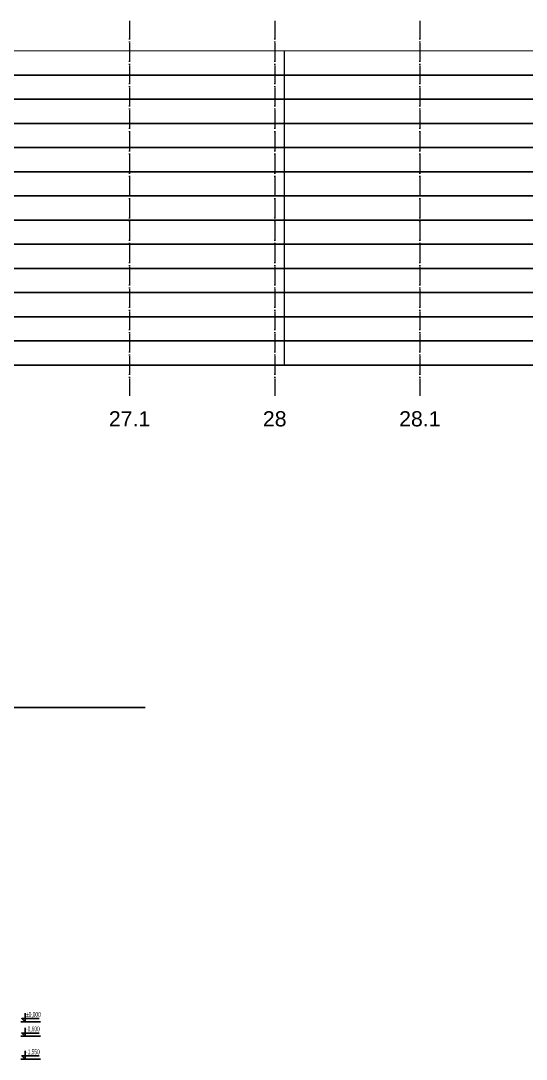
# Model space of a CAD drawing. Header units: millimetres. Extents: x 325046 to 1268204, y 1875583 to 2761998.
# Drawn here: x 1019580 to 1040476, y 2381973 to 2424943 of the extents above; entities that cross this region are included whole.
import ezdxf
from ezdxf.enums import TextEntityAlignment as Align

# ---------------------------------------------------------------- set-up
doc = ezdxf.new("R2010")
doc.units = ezdxf.units.MM
doc.header["$LTSCALE"] = 100
doc.linetypes.add('ACAD_ISO10W100', pattern=[18.5, 12, -3, 0.5, -3])
for name, color, linetype in [('FASÁDY kresba', 7, 'Continuous'), ('KOTY', 2, 'Continuous'), ('kóty 100', 5, 'Continuous')]:
    doc.layers.add(name, color=color, linetype=linetype)
doc.layers.add('Objekty - osy', color=5, linetype='ACAD_ISO10W100', lineweight=20)
doc.layers.add('Popis OS', color=7, linetype='Continuous', true_color=0xbd0a5d)
doc.styles.add('ARIL-TENKÝ', font='arial.ttf')

msp = doc.modelspace()

# ---------------------------------------------------------------- hatches: boundary and pattern name
at = {"layer": 'FASÁDY kresba'}
h = msp.add_hatch(dxfattribs=at)
h.set_pattern_fill('_USER', color=256, scale=1000, angle=540, pattern_type=0)
h.set_pattern_definition([(180, (21851.4, -268302.6), (-4e-13, -1000), [])])
h.paths.add_polyline_path([(1018473.7, 2423697.4), (1018473.7, 2410697.4), (1078473.7, 2410697.4), (1078473.7, 2423696.4), (1066668.7, 2423696.4), (1066668.7, 2423697.4)])

# ---------------------------------------------------------------- linework, layer by layer
at = {"layer": 'FASÁDY kresba', "ltscale": 20, "const_width": 50}
for points in [[(1078473.7, 2410697.4), (1078473.7, 2423697.4), (1018473.7, 2423697.4)], [(1030473.7, 2410697.2), (1030473.7, 2423697.4)], [(754078.7, 2409597.3), (765528.5, 2409597.2), (766628.6, 2410697.1), (831648.5, 2410694.5), (832748.5, 2409597.2), (909528.3, 2409594), (910628.7, 2410696.2), (922079.2, 2410696.3), (922629.2, 2410196.3), (933529.2, 2410196.3), (934079.2, 2409596.3), (993534.3, 2409596.3), (994628.5, 2410697.4), (1084409.1, 2410697.4)]]:
    msp.add_lwpolyline(points, dxfattribs=at)
at = {"layer": 'KOTY'}
for p, q in [((1019581, 2383523.1), (1020390.5, 2383523.1)), ((1019581, 2382923.1), (1020390.5, 2382923.1)), ((1019581, 2381973.1), (1020390.5, 2381973.1))]:
    msp.add_line(p, q, dxfattribs=at)
at = {"layer": 'KOTY', "flags": 128}
for points in [[(1019755.7, 2383874), (1019755.7, 2383523.1), (1019620.7, 2383658.1), (1020345.7, 2383658.1)], [(1019755.7, 2383274), (1019755.7, 2382923.1), (1019620.7, 2383058.1), (1020345.7, 2383058.1)], [(1019755.7, 2382324), (1019755.7, 2381973.1), (1019620.7, 2382108.1), (1020345.7, 2382108.1)]]:
    msp.add_lwpolyline(points, dxfattribs=at)
at = {"layer": 'kóty 100'}
msp.add_line((1024720.1, 2396523.1), (705683.7, 2396523.1), dxfattribs=at)
at = {"layer": 'Objekty - osy', "ltscale": 0.5}
for p, q in [((1024078.7, 2424942.9), (1024078.7, 2409404.4)), ((1024078.7, 2424817.2), (1024078.7, 2409278.7)), ((1030078.7, 2424942.9), (1030078.7, 2409404.4)), ((1030078.7, 2424817.2), (1030078.7, 2409278.7)), ((1036078.7, 2424942.9), (1036078.7, 2409404.4)), ((1036078.7, 2424817.2), (1036078.7, 2409278.7))]:
    msp.add_line(p, q, dxfattribs=at)

# ---------------------------------------------------------------- texts
at = {"layer": 'KOTY', "color": 7, "width": 0.6}
for s, p in [('%%p0,000', (1019796.7, 2383726.7)), ('-0,600', (1019796.7, 2383126.7)), ('-1,550', (1019796.7, 2382176.7))]:
    msp.add_text(s, height=200, dxfattribs=at).set_placement(p)
at = {"layer": 'Popis OS', "linetype": 'ByBlock', "style": 'ARIL-TENKÝ'}
for s, p in [('27.1', (1024078.7, 2408473)), ('28', (1030078.7, 2408473)), ('28.1', (1036078.7, 2408473))]:
    msp.add_text(s, height=630, dxfattribs=at).set_placement(p, align=Align.MIDDLE_CENTER)

doc.saveas('drawing.dxf')
